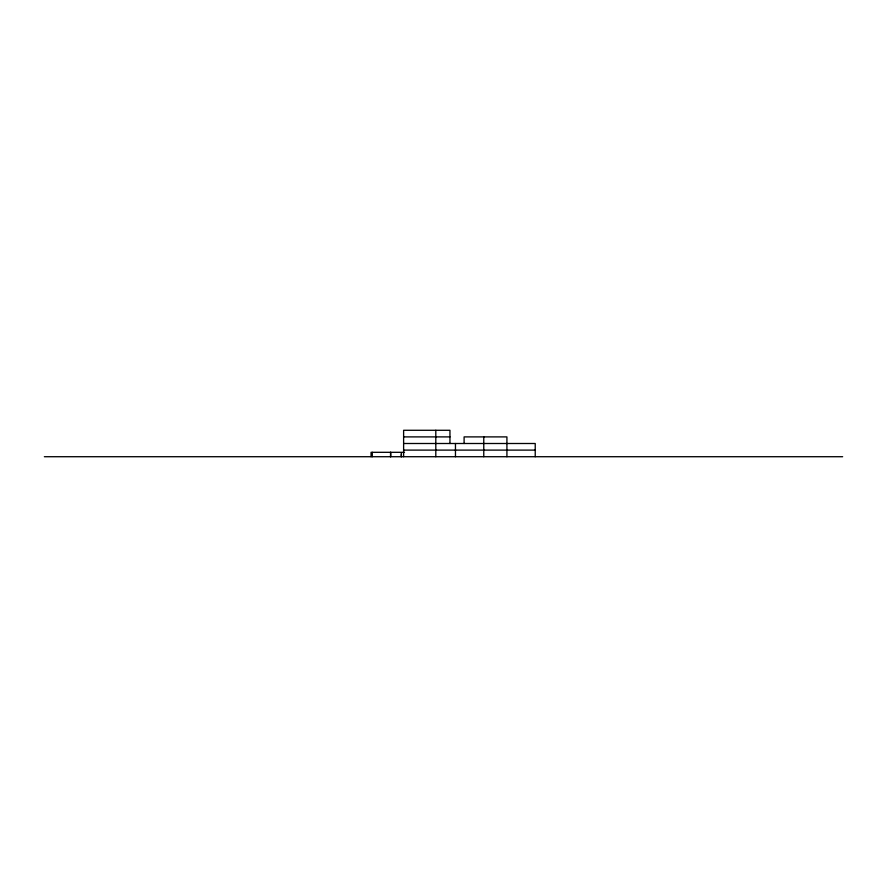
<?xml version="1.0" encoding="UTF-8"?>
<svg xmlns="http://www.w3.org/2000/svg" width="887" height="887" viewBox="0 0 887 887"><rect width="100%" height="100%" fill="white"/><g stroke="black" fill="none" stroke-linecap="round" stroke-linejoin="round"><path stroke-width="1.33" d="M403.618 436.892L449.953 436.892M403.618 443.5L535.227 443.5L535.227 456.716M403.618 450.108L535.227 450.108M404.494 452.315L371.065 452.315L371.065 456.716M44.35 456.716L842.65 456.716M506.92 456.716L506.92 436.892L464.101 436.892L464.101 443.5M483.77 436.892L483.77 456.716M455.463 443.5L455.463 456.716M449.953 443.5L449.953 430.284L403.618 430.284L403.618 456.716M435.805 430.284L435.805 456.716M401.401 456.716L401.401 453.412L401.146 456.716M390.735 452.315L390.735 456.716M390.535 452.315L390.535 456.716M372.296 452.315L372.296 456.716"/></g></svg>
